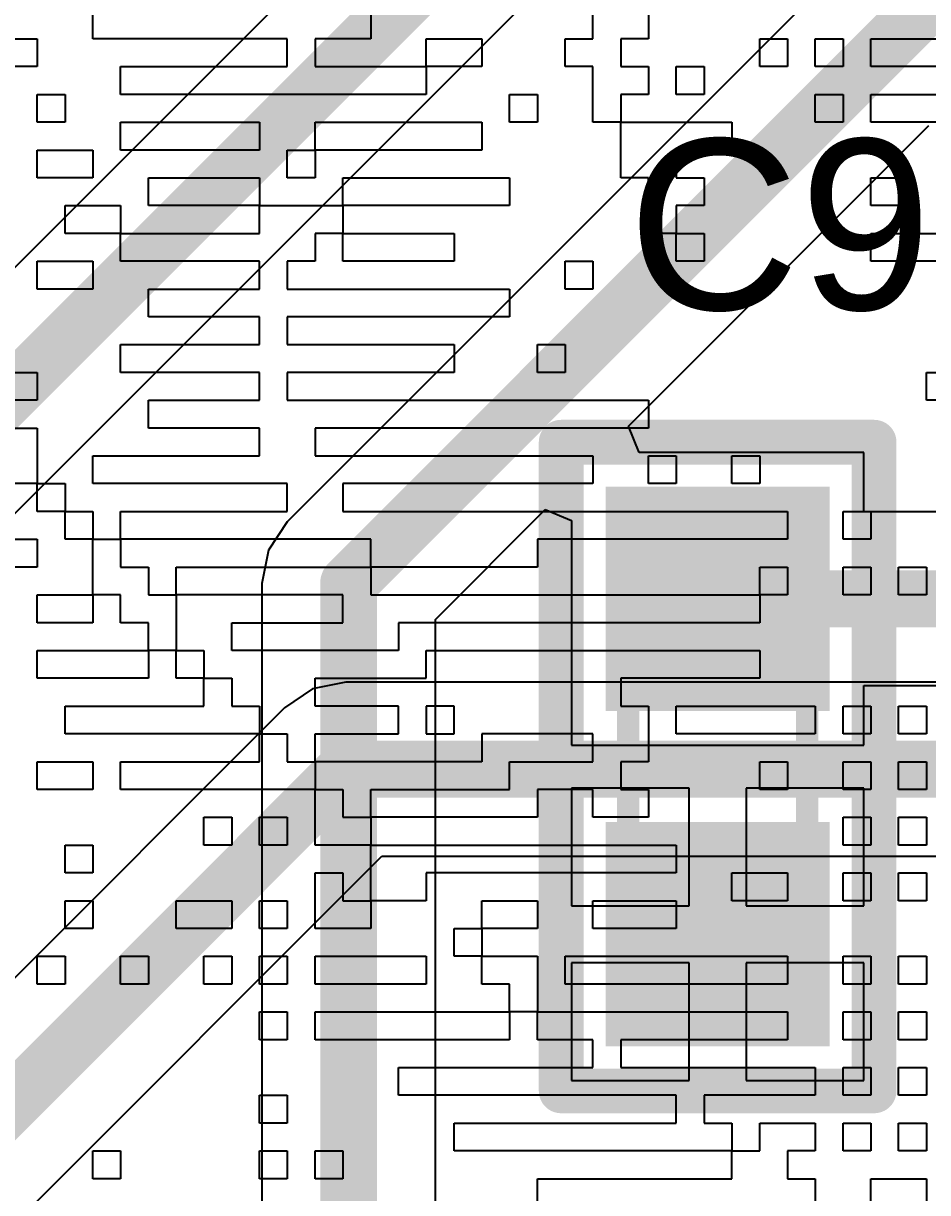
# Model space of a CAD drawing. Header units: inches. Extents: x 0.02 to 6.01, y 0.01 to 5.6.
# Drawn here: x 2.1977 to 2.357, y 3.085 to 3.2908 of the extents above; entities that cross this region are included whole.
import ezdxf

# ---------------------------------------------------------------- set-up
doc = ezdxf.new("R2010")
doc.units = ezdxf.units.IN
doc.header["$MEASUREMENT"] = 0
for name, color, linetype in [('Bottom Layer', 5, 'Continuous'), ('Bottom Overlay', 54, 'Continuous'), ('Mechanical 13', 56, 'Continuous'), ('Top Layer', 1, 'Continuous'), ('Top Overlay', 2, 'Continuous'), ('Top Paste', 8, 'Continuous'), ('Top Solder', 216, 'Continuous')]:
    doc.layers.add(name, color=color, linetype=linetype)
doc.styles.add('Arial', font='', dxfattribs={"height": 0.2})
doc.styles.get('Arial').set_extended_font_data('Arial')

# ---------------------------------------------------------------- blocks, each defined once
blk = doc.blocks.new('WCAP_CSST_885382206004_8')
at = {"layer": 'Top Layer'}
for points in [[(-0.04527565, 0.01574805), (-0.01377955, 0.01574805), (-0.01377955, -0.01574805), (-0.04527565, -0.01574805)], [(0.01377955, 0.01574805), (0.04527565, 0.01574805), (0.04527565, -0.01574805), (0.01377955, -0.01574805)]]:
    blk.add_hatch(color=1, dxfattribs=at).paths.add_polyline_path(points)
at = {"layer": 'Top Paste'}
for points in [[(-0.04527565, 0.01574805), (-0.01377955, 0.01574805), (-0.01377955, -0.01574805), (-0.04527565, -0.01574805)], [(0.01377955, 0.01574805), (0.04527565, 0.01574805), (0.04527565, -0.01574805), (0.01377955, -0.01574805)]]:
    blk.add_hatch(color=8, dxfattribs=at).paths.add_polyline_path(points)
at = {"layer": 'Top Solder'}
for points in [[(-0.04927565, 0.01974805), (-0.00977955, 0.01974805), (-0.00977955, -0.01974805), (-0.04927565, -0.01974805)], [(0.00977955, 0.01974805), (0.04927565, 0.01974805), (0.04927565, -0.01974805), (0.00977955, -0.01974805)]]:
    blk.add_hatch(color=216, dxfattribs=at).paths.add_polyline_path(points)
at = {"layer": 'Mechanical 13'}
for points in [[(-0.0314961, 0.015748, 0.003937, 0.003937, 0), (-0.0314961, -0.015748, 0.003937, 0.003937, 0)], [(-0.0314961, 0.015748, 0.003937, 0.003937, 0), (0.0314961, 0.015748, 0.003937, 0.003937, 0)], [(0.0314961, 0.015748, 0.003937, 0.003937, 0), (0.0314961, -0.015748, 0.003937, 0.003937, 0)], [(-0.0314961, -0.015748, 0.003937, 0.003937, 0), (0.0314961, -0.015748, 0.003937, 0.003937, 0)]]:
    blk.add_lwpolyline(points, format="xyseb", dxfattribs=at)
for points in [[(-0.0324803, 0.015748, 0.0019685, 0.0019685, 1), (-0.0305119, 0.015748, 0.0019685, 0.0019685, 1)], [(-0.0324803, 0.015748, 0.0019685, 0.0019685, 1), (-0.0305119, 0.015748, 0.0019685, 0.0019685, 1)], [(0.0305119, 0.015748, 0.0019685, 0.0019685, 1), (0.0324803, 0.015748, 0.0019685, 0.0019685, 1)], [(0.0305119, 0.015748, 0.0019685, 0.0019685, 1), (0.0324803, 0.015748, 0.0019685, 0.0019685, 1)], [(-0.0324803, -0.015748, 0.0019685, 0.0019685, 1), (-0.0305119, -0.015748, 0.0019685, 0.0019685, 1)], [(-0.0324803, -0.015748, 0.0019685, 0.0019685, 1), (-0.0305119, -0.015748, 0.0019685, 0.0019685, 1)], [(0.0305119, -0.015748, 0.0019685, 0.0019685, 1), (0.0324803, -0.015748, 0.0019685, 0.0019685, 1)], [(0.0305119, -0.015748, 0.0019685, 0.0019685, 1), (0.0324803, -0.015748, 0.0019685, 0.0019685, 1)]]:
    blk.add_lwpolyline(points, format="xyseb", close=True, dxfattribs=at)
at = {"layer": 'Top Overlay'}
for points in [[(-0.0570866, 0.0275591, 0.007874, 0.007874, 0), (-0.0570866, -0.0275591, 0.007874, 0.007874, 0)], [(-0.0570866, 0.0275591, 0.007874, 0.007874, 0), (0.0570866, 0.0275591, 0.007874, 0.007874, 0)], [(0.0570866, 0.0275591, 0.007874, 0.007874, 0), (0.0570866, -0.0275591, 0.007874, 0.007874, 0)], [(-0.0570866, -0.0275591, 0.007874, 0.007874, 0), (0.0570866, -0.0275591, 0.007874, 0.007874, 0)]]:
    blk.add_lwpolyline(points, format="xyseb", dxfattribs=at)
for points in [[(-0.0590551, 0.0275591, 0.003937, 0.003937, 1), (-0.0551181, 0.0275591, 0.003937, 0.003937, 1)], [(-0.0590551, 0.0275591, 0.003937, 0.003937, 1), (-0.0551181, 0.0275591, 0.003937, 0.003937, 1)], [(0.0551181, 0.0275591, 0.003937, 0.003937, 1), (0.0590551, 0.0275591, 0.003937, 0.003937, 1)], [(0.0551181, 0.0275591, 0.003937, 0.003937, 1), (0.0590551, 0.0275591, 0.003937, 0.003937, 1)], [(-0.0590551, -0.0275591, 0.003937, 0.003937, 1), (-0.0551181, -0.0275591, 0.003937, 0.003937, 1)], [(-0.0590551, -0.0275591, 0.003937, 0.003937, 1), (-0.0551181, -0.0275591, 0.003937, 0.003937, 1)], [(0.0551181, -0.0275591, 0.003937, 0.003937, 1), (0.0590551, -0.0275591, 0.003937, 0.003937, 1)], [(0.0551181, -0.0275591, 0.003937, 0.003937, 1), (0.0590551, -0.0275591, 0.003937, 0.003937, 1)]]:
    blk.add_lwpolyline(points, format="xyseb", close=True, dxfattribs=at)

msp = doc.modelspace()

# ---------------------------------------------------------------- linework, layer by layer
at = {"layer": 'Bottom Layer'}
for p, q in [((2.2486749, 3.1736573), (2.2437132, 3.1703421)), ((2.2545276, 3.1748215), (2.2486749, 3.1736573)), ((2.440536, 3.1748215), (2.2545276, 3.1748215)), ((2.2437132, 3.1703421), (1.870216, 2.7968448)), ((1.8918448, 2.775216), (2.2608626, 3.1442337)), ((2.2608626, 3.1442337), (2.4204725, 3.1442337))]:
    msp.add_line(p, q, dxfattribs=at)
for points in [[(1.855, 2.76, 0.01, 0.01, 0), (2.2545276, 3.1595276, 0.01, 0.01, 0)], [(2.2545276, 3.1595276, 0.01, 0.01, 0), (2.5045276, 3.1595276, 0.01, 0.01, 0)]]:
    msp.add_lwpolyline(points, format="xyseb", dxfattribs=at)
msp.add_lwpolyline([(2.2520276, 3.1595276, 0.005, 0.005, 1), (2.2570276, 3.1595276, 0.005, 0.005, 1)], format="xyseb", close=True, dxfattribs=at)
msp.add_lwpolyline([(2.2520276, 3.1595276, 0.005, 0.005, 1), (2.2570276, 3.1595276, 0.005, 0.005, 1)], format="xyseb", close=True, dxfattribs=at)
at = {"layer": 'Bottom Overlay'}
for p, q in [((2.20996, 3.28808), (2.20996, 3.2929733)), ((2.2588933, 3.2929733), (2.2588933, 3.28808)), ((2.29804, 3.28808), (2.29804, 3.2929733)), ((2.3078267, 3.2929733), (2.3078267, 3.28808)), ((2.16592, 3.28808), (2.2001733, 3.28808)), ((2.2001733, 3.28808), (2.2001733, 3.2831866)), ((2.2442133, 3.28808), (2.20996, 3.28808)), ((2.2442133, 3.2831866), (2.2442133, 3.28808)), ((2.2588933, 3.28808), (2.2491067, 3.28808)), ((2.2491067, 3.28808), (2.2491067, 3.2831866)), ((2.26868, 3.2831866), (2.26868, 3.28808)), ((2.26868, 3.28808), (2.2784667, 3.28808)), ((2.2784667, 3.28808), (2.2784667, 3.2831866)), ((2.2931467, 3.2831866), (2.2931467, 3.28808)), ((2.2931467, 3.28808), (2.29804, 3.28808)), ((2.3078267, 3.28808), (2.3029333, 3.28808)), ((2.3029333, 3.28808), (2.3029333, 3.2831866)), ((2.3274, 3.2831866), (2.3274, 3.28808)), ((2.3274, 3.28808), (2.3322933, 3.28808)), ((2.3322933, 3.28808), (2.3322933, 3.2831866)), ((2.3371867, 3.2831866), (2.3371867, 3.28808)), ((2.3371867, 3.28808), (2.34208, 3.28808)), ((2.34208, 3.28808), (2.34208, 3.2831866)), ((2.3469733, 3.2831866), (2.3469733, 3.28808)), ((2.3469733, 3.28808), (2.37144, 3.28808)), ((2.2001733, 3.2831866), (2.16592, 3.2831866)), ((2.2148533, 3.2782933), (2.2148533, 3.2831866)), ((2.2148533, 3.2831866), (2.2442133, 3.2831866)), ((2.2491067, 3.2831866), (2.26868, 3.2831866)), ((2.2735733, 3.2831866), (2.26868, 3.2831866)), ((2.26868, 3.2831866), (2.26868, 3.2782933)), ((2.2784667, 3.2831866), (2.2735733, 3.2831866)), ((2.29804, 3.2831866), (2.2931467, 3.2831866)), ((2.29804, 3.2734), (2.29804, 3.2831866)), ((2.3029333, 3.2831866), (2.3078267, 3.2831866)), ((2.3078267, 3.2831866), (2.3078267, 3.2782933)), ((2.31272, 3.2782933), (2.31272, 3.2831866)), ((2.31272, 3.2831866), (2.3176133, 3.2831866)), ((2.3176133, 3.2831866), (2.3176133, 3.2782933)), ((2.3322933, 3.2831866), (2.3274, 3.2831866)), ((2.34208, 3.2831866), (2.3371867, 3.2831866)), ((2.35676, 3.2831866), (2.3469733, 3.2831866)), ((2.3616533, 3.2831866), (2.35676, 3.2831866)), ((2.2001733, 3.2734), (2.2001733, 3.2782933)), ((2.2001733, 3.2782933), (2.2050667, 3.2782933)), ((2.2050667, 3.2782933), (2.2050667, 3.2734)), ((2.26868, 3.2782933), (2.2148533, 3.2782933)), ((2.28336, 3.2782933), (2.2882533, 3.2782933)), ((2.28336, 3.2734), (2.28336, 3.2782933)), ((2.2882533, 3.2782933), (2.2882533, 3.2734)), ((2.3078267, 3.2782933), (2.3029333, 3.2782933)), ((2.3029333, 3.2782933), (2.3029333, 3.2734)), ((2.3176133, 3.2782933), (2.31272, 3.2782933)), ((2.3371867, 3.2734), (2.3371867, 3.2782933)), ((2.3371867, 3.2782933), (2.34208, 3.2782933)), ((2.34208, 3.2782933), (2.34208, 3.2734)), ((2.3469733, 3.2734), (2.3469733, 3.2782933)), ((2.3469733, 3.2782933), (2.3518667, 3.2782933)), ((2.3518667, 3.2782933), (2.35676, 3.2782933)), ((2.35676, 3.2782933), (2.3616533, 3.2782933)), ((2.2050667, 3.2734), (2.2001733, 3.2734)), ((2.2148533, 3.2734), (2.2197467, 3.2734)), ((2.2148533, 3.2685066), (2.2148533, 3.2734)), ((2.2197467, 3.2734), (2.23932, 3.2734)), ((2.23932, 3.2734), (2.23932, 3.2685066)), ((2.2491067, 3.2685066), (2.2491067, 3.2734)), ((2.2491067, 3.2734), (2.2784667, 3.2734)), ((2.2784667, 3.2734), (2.2784667, 3.2685066)), ((2.2882533, 3.2734), (2.28336, 3.2734)), ((2.3029333, 3.2734), (2.29804, 3.2734)), ((2.3029333, 3.2636133), (2.3029333, 3.2734)), ((2.3029333, 3.2734), (2.3225067, 3.2734)), ((2.3225067, 3.2734), (2.3225067, 3.2685066)), ((2.34208, 3.2734), (2.3371867, 3.2734)), ((2.3616533, 3.2734), (2.3469733, 3.2734)), ((2.2001733, 3.2685066), (2.2050667, 3.2685066)), ((2.2001733, 3.2636133), (2.2001733, 3.2685066)), ((2.2050667, 3.2685066), (2.20996, 3.2685066)), ((2.20996, 3.2685066), (2.20996, 3.2636133)), ((2.23932, 3.2685066), (2.2148533, 3.2685066)), ((2.2442133, 3.2685066), (2.2491067, 3.2685066)), ((2.2442133, 3.2636133), (2.2442133, 3.2685066)), ((2.2491067, 3.2685066), (2.2491067, 3.2636133)), ((2.2735733, 3.2685066), (2.2491067, 3.2685066)), ((2.2784667, 3.2685066), (2.2735733, 3.2685066)), ((2.3225067, 3.2685066), (2.31272, 3.2685066)), ((2.31272, 3.2685066), (2.31272, 3.2636133)), ((2.20996, 3.2636133), (2.2001733, 3.2636133)), ((2.2197467, 3.25872), (2.2197467, 3.2636133)), ((2.2197467, 3.2636133), (2.23932, 3.2636133)), ((2.23932, 3.2636133), (2.23932, 3.25872)), ((2.2491067, 3.2636133), (2.2442133, 3.2636133)), ((2.254, 3.25872), (2.254, 3.2636133)), ((2.254, 3.2636133), (2.28336, 3.2636133)), ((2.28336, 3.2636133), (2.28336, 3.25872)), ((2.3078267, 3.2636133), (2.3029333, 3.2636133)), ((2.3078267, 3.2538266), (2.3078267, 3.2636133)), ((2.31272, 3.2636133), (2.3176133, 3.2636133)), ((2.3176133, 3.2636133), (2.3176133, 3.25872)), ((2.3469733, 3.25872), (2.3469733, 3.2636133)), ((2.3469733, 3.2636133), (2.3518667, 3.2636133)), ((2.3518667, 3.2636133), (2.3518667, 3.25872)), ((2.2050667, 3.2538266), (2.2050667, 3.25872)), ((2.2050667, 3.25872), (2.20996, 3.25872)), ((2.20996, 3.25872), (2.2148533, 3.25872)), ((2.2148533, 3.25872), (2.2148533, 3.2538266)), ((2.22464, 3.25872), (2.2197467, 3.25872)), ((2.2295333, 3.25872), (2.22464, 3.25872)), ((2.23932, 3.25872), (2.2295333, 3.25872)), ((2.23932, 3.2538266), (2.23932, 3.25872)), ((2.23932, 3.25872), (2.254, 3.25872)), ((2.2637867, 3.25872), (2.254, 3.25872)), ((2.254, 3.25872), (2.254, 3.2538266)), ((2.26868, 3.25872), (2.2637867, 3.25872)), ((2.28336, 3.25872), (2.26868, 3.25872)), ((2.3176133, 3.25872), (2.31272, 3.25872)), ((2.31272, 3.25872), (2.31272, 3.2538266)), ((2.3518667, 3.25872), (2.3469733, 3.25872)), ((2.2148533, 3.2538266), (2.2050667, 3.2538266)), ((2.2148533, 3.2489333), (2.2148533, 3.2538266)), ((2.2148533, 3.2538266), (2.23932, 3.2538266)), ((2.254, 3.2538266), (2.2491067, 3.2538266)), ((2.2491067, 3.2538266), (2.2491067, 3.2489333)), ((2.254, 3.2489333), (2.254, 3.2538266)), ((2.254, 3.2538266), (2.2735733, 3.2538266)), ((2.2735733, 3.2538266), (2.2735733, 3.2489333)), ((2.31272, 3.2538266), (2.3078267, 3.2538266)), ((2.31272, 3.2489333), (2.31272, 3.2538266)), ((2.31272, 3.2538266), (2.3176133, 3.2538266)), ((2.3176133, 3.2538266), (2.3176133, 3.2489333)), ((2.3469733, 3.2489333), (2.3469733, 3.2538266)), ((2.3469733, 3.2538266), (2.35676, 3.2538266)), ((2.35676, 3.2538266), (2.3616533, 3.2538266)), ((2.2001733, 3.2489333), (2.2050667, 3.2489333)), ((2.2001733, 3.24404), (2.2001733, 3.2489333)), ((2.2050667, 3.2489333), (2.20996, 3.2489333)), ((2.20996, 3.2489333), (2.20996, 3.24404)), ((2.23932, 3.2489333), (2.2148533, 3.2489333)), ((2.23932, 3.24404), (2.23932, 3.2489333)), ((2.2491067, 3.2489333), (2.2442133, 3.2489333)), ((2.2442133, 3.2489333), (2.2442133, 3.24404)), ((2.2735733, 3.2489333), (2.254, 3.2489333)), ((2.2931467, 3.24404), (2.2931467, 3.2489333)), ((2.2931467, 3.2489333), (2.29804, 3.2489333)), ((2.29804, 3.2489333), (2.29804, 3.24404)), ((2.3176133, 3.2489333), (2.31272, 3.2489333)), ((2.3616533, 3.2489333), (2.3469733, 3.2489333)), ((2.20996, 3.24404), (2.2001733, 3.24404)), ((2.2197467, 3.2391466), (2.2197467, 3.24404)), ((2.2197467, 3.24404), (2.23932, 3.24404)), ((2.2442133, 3.24404), (2.28336, 3.24404)), ((2.28336, 3.24404), (2.28336, 3.2391466)), ((2.29804, 3.24404), (2.2931467, 3.24404)), ((2.23932, 3.2391466), (2.2197467, 3.2391466)), ((2.23932, 3.2342533), (2.23932, 3.2391466)), ((2.28336, 3.2391466), (2.2442133, 3.2391466)), ((2.2442133, 3.2391466), (2.2442133, 3.2342533)), ((2.2148533, 3.22936), (2.2148533, 3.2342533)), ((2.2148533, 3.2342533), (2.23932, 3.2342533)), ((2.2442133, 3.2342533), (2.2735733, 3.2342533)), ((2.2735733, 3.2342533), (2.2735733, 3.22936)), ((2.2882533, 3.2342533), (2.2931467, 3.2342533)), ((2.2882533, 3.22936), (2.2882533, 3.2342533)), ((2.2931467, 3.2342533), (2.2931467, 3.22936)), ((2.19528, 3.22936), (2.2001733, 3.22936)), ((2.2001733, 3.22936), (2.2001733, 3.2244666)), ((2.23932, 3.22936), (2.2148533, 3.22936)), ((2.23932, 3.2244666), (2.23932, 3.22936)), ((2.2735733, 3.22936), (2.2442133, 3.22936)), ((2.2442133, 3.22936), (2.2442133, 3.2244666)), ((2.2931467, 3.22936), (2.2882533, 3.22936)), ((2.35676, 3.2244666), (2.35676, 3.22936)), ((2.35676, 3.22936), (2.3616533, 3.22936)), ((2.2001733, 3.2244666), (2.19528, 3.2244666)), ((2.2197467, 3.2195733), (2.2197467, 3.2244666)), ((2.2197467, 3.2244666), (2.23932, 3.2244666)), ((2.2442133, 3.2244666), (2.3078267, 3.2244666)), ((2.3078267, 3.2244666), (2.3078267, 3.2195733)), ((2.37144, 3.2244666), (2.35676, 3.2244666)), ((2.19528, 3.2195733), (2.2001733, 3.2195733)), ((2.2001733, 3.2195733), (2.2001733, 3.2097866)), ((2.23932, 3.2195733), (2.2197467, 3.2195733)), ((2.23932, 3.21468), (2.23932, 3.2195733)), ((2.3078267, 3.2195733), (2.2491067, 3.2195733)), ((2.2491067, 3.2195733), (2.2491067, 3.21468)), ((2.20996, 3.2097866), (2.20996, 3.21468)), ((2.20996, 3.21468), (2.23932, 3.21468)), ((2.2491067, 3.21468), (2.29804, 3.21468)), ((2.29804, 3.21468), (2.29804, 3.2097866)), ((2.3078267, 3.2097866), (2.3078267, 3.21468)), ((2.3078267, 3.21468), (2.31272, 3.21468)), ((2.31272, 3.21468), (2.31272, 3.2097866)), ((2.3225067, 3.21468), (2.3274, 3.21468)), ((2.3225067, 3.2097866), (2.3225067, 3.21468)), ((2.3274, 3.21468), (2.3274, 3.2097866)), ((2.2001733, 3.2097866), (2.19528, 3.2097866)), ((2.2001733, 3.2048933), (2.2001733, 3.2097866)), ((2.2001733, 3.2097866), (2.2050667, 3.2097866)), ((2.2050667, 3.2097866), (2.2050667, 3.2048933)), ((2.2442133, 3.2097866), (2.20996, 3.2097866)), ((2.2442133, 3.2048933), (2.2442133, 3.2097866)), ((2.29804, 3.2097866), (2.254, 3.2097866)), ((2.254, 3.2097866), (2.254, 3.2048933)), ((2.31272, 3.2097866), (2.3078267, 3.2097866)), ((2.3274, 3.2097866), (2.3225067, 3.2097866)), ((2.2050667, 3.2048933), (2.2001733, 3.2048933)), ((2.2050667, 3.2048933), (2.20996, 3.2048933)), ((2.2050667, 3.2), (2.2050667, 3.2048933)), ((2.20996, 3.2048933), (2.20996, 3.2)), ((2.2148533, 3.2), (2.2148533, 3.2048933)), ((2.2148533, 3.2048933), (2.2442133, 3.2048933)), ((2.254, 3.2048933), (2.2588933, 3.2048933)), ((2.2588933, 3.2048933), (2.2637867, 3.2048933)), ((2.2637867, 3.2048933), (2.3322933, 3.2048933)), ((2.3322933, 3.2048933), (2.3322933, 3.2)), ((2.34208, 3.2048933), (2.3469733, 3.2048933)), ((2.34208, 3.2), (2.34208, 3.2048933)), ((2.3469733, 3.2048933), (2.3469733, 3.2)), ((2.19528, 3.2), (2.2001733, 3.2)), ((2.2001733, 3.2), (2.2001733, 3.1951066)), ((2.20996, 3.2), (2.2050667, 3.2)), ((2.20996, 3.1902133), (2.20996, 3.2)), ((2.20996, 3.2), (2.2148533, 3.2)), ((2.2148533, 3.2), (2.2148533, 3.1951066)), ((2.2588933, 3.2), (2.2148533, 3.2)), ((2.2588933, 3.1951066), (2.2588933, 3.2)), ((2.3322933, 3.2), (2.2882533, 3.2)), ((2.2882533, 3.2), (2.2882533, 3.1951066)), ((2.3469733, 3.2), (2.34208, 3.2)), ((2.2001733, 3.1951066), (2.19528, 3.1951066)), ((2.2148533, 3.1951066), (2.2197467, 3.1951066)), ((2.2197467, 3.1951066), (2.2197467, 3.1902133)), ((2.22464, 3.1902133), (2.22464, 3.1951066)), ((2.22464, 3.1951066), (2.2588933, 3.1951066)), ((2.2588933, 3.1951066), (2.2588933, 3.1902133)), ((2.2882533, 3.1951066), (2.2588933, 3.1951066)), ((2.3274, 3.1902133), (2.3274, 3.1951066)), ((2.3274, 3.1951066), (2.3322933, 3.1951066)), ((2.3322933, 3.1951066), (2.3322933, 3.1902133)), ((2.34208, 3.1951066), (2.3469733, 3.1951066)), ((2.34208, 3.1902133), (2.34208, 3.1951066)), ((2.3469733, 3.1951066), (2.3469733, 3.1902133)), ((2.3518667, 3.1951066), (2.35676, 3.1951066)), ((2.3518667, 3.1902133), (2.3518667, 3.1951066)), ((2.35676, 3.1951066), (2.35676, 3.1902133)), ((2.2001733, 3.18532), (2.2001733, 3.1902133)), ((2.2001733, 3.1902133), (2.20996, 3.1902133)), ((2.20996, 3.1902133), (2.20996, 3.18532)), ((2.2148533, 3.1902133), (2.20996, 3.1902133)), ((2.2148533, 3.18532), (2.2148533, 3.1902133)), ((2.2197467, 3.1902133), (2.22464, 3.1902133)), ((2.22464, 3.1902133), (2.22464, 3.1804266)), ((2.254, 3.1902133), (2.22464, 3.1902133)), ((2.254, 3.18532), (2.254, 3.1902133)), ((2.2588933, 3.1902133), (2.28336, 3.1902133)), ((2.28336, 3.1902133), (2.2882533, 3.1902133)), ((2.2882533, 3.1902133), (2.3274, 3.1902133)), ((2.3322933, 3.1902133), (2.3274, 3.1902133)), ((2.3274, 3.1902133), (2.3274, 3.18532)), ((2.3469733, 3.1902133), (2.34208, 3.1902133)), ((2.35676, 3.1902133), (2.3518667, 3.1902133)), ((2.20996, 3.18532), (2.2001733, 3.18532)), ((2.2197467, 3.18532), (2.2148533, 3.18532)), ((2.2197467, 3.1804266), (2.2197467, 3.18532)), ((2.2344267, 3.1804266), (2.2344267, 3.18532)), ((2.2344267, 3.18532), (2.254, 3.18532)), ((2.3274, 3.18532), (2.2637867, 3.18532)), ((2.2637867, 3.18532), (2.2637867, 3.1804266)), ((2.2001733, 3.1755333), (2.2001733, 3.1804266)), ((2.2001733, 3.1804266), (2.20996, 3.1804266)), ((2.20996, 3.1804266), (2.2148533, 3.1804266)), ((2.2148533, 3.1804266), (2.2197467, 3.1804266)), ((2.22464, 3.1804266), (2.2197467, 3.1804266)), ((2.2197467, 3.1804266), (2.2197467, 3.1755333)), ((2.22464, 3.1755333), (2.22464, 3.1804266)), ((2.22464, 3.1804266), (2.2295333, 3.1804266)), ((2.2295333, 3.1804266), (2.2295333, 3.1755333)), ((2.2637867, 3.1804266), (2.2344267, 3.1804266)), ((2.26868, 3.1755333), (2.26868, 3.1804266)), ((2.26868, 3.1804266), (2.3274, 3.1804266)), ((2.3274, 3.1804266), (2.3274, 3.1755333)), ((2.2197467, 3.1755333), (2.2001733, 3.1755333)), ((2.2295333, 3.1755333), (2.22464, 3.1755333)), ((2.2295333, 3.17064), (2.2295333, 3.1755333)), ((2.2295333, 3.1755333), (2.2344267, 3.1755333)), ((2.2344267, 3.1755333), (2.2344267, 3.17064)), ((2.2491067, 3.17064), (2.2491067, 3.1755333)), ((2.2491067, 3.1755333), (2.26868, 3.1755333)), ((2.3274, 3.1755333), (2.3029333, 3.1755333)), ((2.3029333, 3.1755333), (2.3029333, 3.17064)), ((2.2050667, 3.1657466), (2.2050667, 3.17064)), ((2.2050667, 3.17064), (2.2295333, 3.17064)), ((2.2344267, 3.17064), (2.23932, 3.17064)), ((2.23932, 3.17064), (2.23932, 3.1657466)), ((2.2637867, 3.17064), (2.2491067, 3.17064)), ((2.2637867, 3.1657466), (2.2637867, 3.17064)), ((2.2735733, 3.17064), (2.26868, 3.17064)), ((2.26868, 3.17064), (2.26868, 3.1657466)), ((2.2735733, 3.1657466), (2.2735733, 3.17064)), ((2.3029333, 3.17064), (2.3078267, 3.17064)), ((2.3078267, 3.17064), (2.3078267, 3.1608533)), ((2.31272, 3.1657466), (2.31272, 3.17064)), ((2.31272, 3.17064), (2.3274, 3.17064)), ((2.3274, 3.17064), (2.3322933, 3.17064)), ((2.3322933, 3.17064), (2.3371867, 3.17064)), ((2.3371867, 3.17064), (2.3371867, 3.1657466)), ((2.34208, 3.1657466), (2.34208, 3.17064)), ((2.34208, 3.17064), (2.3469733, 3.17064)), ((2.3469733, 3.17064), (2.3469733, 3.1657466)), ((2.3518667, 3.1657466), (2.3518667, 3.17064)), ((2.3518667, 3.17064), (2.35676, 3.17064)), ((2.35676, 3.17064), (2.35676, 3.1657466)), ((2.2344267, 3.1657466), (2.2050667, 3.1657466)), ((2.23932, 3.1657466), (2.2344267, 3.1657466)), ((2.23932, 3.1608533), (2.23932, 3.1657466)), ((2.23932, 3.1657466), (2.2442133, 3.1657466)), ((2.2442133, 3.1657466), (2.2442133, 3.1608533)), ((2.2491067, 3.1608533), (2.2491067, 3.1657466)), ((2.2491067, 3.1657466), (2.2637867, 3.1657466)), ((2.26868, 3.1657466), (2.2735733, 3.1657466)), ((2.29804, 3.1657466), (2.2784667, 3.1657466)), ((2.2784667, 3.1657466), (2.2784667, 3.1608533)), ((2.29804, 3.1608533), (2.29804, 3.1657466)), ((2.3371867, 3.1657466), (2.31272, 3.1657466)), ((2.3469733, 3.1657466), (2.34208, 3.1657466)), ((2.35676, 3.1657466), (2.3518667, 3.1657466)), ((2.2001733, 3.15596), (2.2001733, 3.1608533)), ((2.2001733, 3.1608533), (2.20996, 3.1608533)), ((2.20996, 3.1608533), (2.20996, 3.15596)), ((2.2148533, 3.15596), (2.2148533, 3.1608533)), ((2.2148533, 3.1608533), (2.23932, 3.1608533)), ((2.2442133, 3.1608533), (2.2491067, 3.1608533)), ((2.2491067, 3.1608533), (2.2491067, 3.15596)), ((2.2784667, 3.1608533), (2.2491067, 3.1608533)), ((2.28336, 3.15596), (2.28336, 3.1608533)), ((2.28336, 3.1608533), (2.29804, 3.1608533)), ((2.3078267, 3.1608533), (2.3029333, 3.1608533)), ((2.3029333, 3.1608533), (2.3029333, 3.15596)), ((2.3274, 3.15596), (2.3274, 3.1608533)), ((2.3274, 3.1608533), (2.3322933, 3.1608533)), ((2.3322933, 3.1608533), (2.3322933, 3.15596)), ((2.34208, 3.15596), (2.34208, 3.1608533)), ((2.34208, 3.1608533), (2.3469733, 3.1608533)), ((2.3469733, 3.1608533), (2.3469733, 3.15596)), ((2.3518667, 3.15596), (2.3518667, 3.1608533)), ((2.3518667, 3.1608533), (2.35676, 3.1608533)), ((2.35676, 3.1608533), (2.35676, 3.15596)), ((2.20996, 3.15596), (2.2001733, 3.15596)), ((2.23932, 3.15596), (2.2148533, 3.15596)), ((2.2442133, 3.15596), (2.23932, 3.15596)), ((2.2491067, 3.15596), (2.2442133, 3.15596)), ((2.2491067, 3.1461733), (2.2491067, 3.15596)), ((2.2491067, 3.15596), (2.254, 3.15596)), ((2.254, 3.15596), (2.254, 3.1510666)), ((2.2588933, 3.1510666), (2.2588933, 3.15596)), ((2.2588933, 3.15596), (2.28336, 3.15596)), ((2.29804, 3.15596), (2.2882533, 3.15596)), ((2.2882533, 3.15596), (2.2882533, 3.1510666)), ((2.29804, 3.1510666), (2.29804, 3.15596)), ((2.3029333, 3.15596), (2.3078267, 3.15596)), ((2.3078267, 3.15596), (2.3078267, 3.1510666)), ((2.3322933, 3.15596), (2.3274, 3.15596)), ((2.3469733, 3.15596), (2.34208, 3.15596)), ((2.35676, 3.15596), (2.3518667, 3.15596)), ((2.2295333, 3.1510666), (2.2344267, 3.1510666)), ((2.2295333, 3.1461733), (2.2295333, 3.1510666)), ((2.2344267, 3.1510666), (2.2344267, 3.1461733)), ((2.23932, 3.1461733), (2.23932, 3.1510666)), ((2.23932, 3.1510666), (2.2442133, 3.1510666)), ((2.2442133, 3.1510666), (2.2442133, 3.1461733)), ((2.254, 3.1510666), (2.2588933, 3.1510666)), ((2.2588933, 3.1510666), (2.2588933, 3.1461733)), ((2.2882533, 3.1510666), (2.2588933, 3.1510666)), ((2.3078267, 3.1510666), (2.29804, 3.1510666)), ((2.34208, 3.1461733), (2.34208, 3.1510666)), ((2.34208, 3.1510666), (2.3469733, 3.1510666)), ((2.3469733, 3.1510666), (2.3469733, 3.1461733)), ((2.3518667, 3.1461733), (2.3518667, 3.1510666)), ((2.3518667, 3.1510666), (2.35676, 3.1510666)), ((2.35676, 3.1510666), (2.35676, 3.1461733)), ((2.2050667, 3.14128), (2.2050667, 3.1461733)), ((2.2050667, 3.1461733), (2.20996, 3.1461733)), ((2.20996, 3.1461733), (2.20996, 3.14128)), ((2.2344267, 3.1461733), (2.2295333, 3.1461733)), ((2.2442133, 3.1461733), (2.23932, 3.1461733)), ((2.2588933, 3.1461733), (2.2491067, 3.1461733)), ((2.2588933, 3.1363866), (2.2588933, 3.1461733)), ((2.2588933, 3.1461733), (2.31272, 3.1461733)), ((2.31272, 3.1461733), (2.31272, 3.14128)), ((2.3469733, 3.1461733), (2.34208, 3.1461733)), ((2.35676, 3.1461733), (2.3518667, 3.1461733)), ((2.20996, 3.14128), (2.2050667, 3.14128)), ((2.2491067, 3.14128), (2.254, 3.14128)), ((2.2491067, 3.1314933), (2.2491067, 3.14128)), ((2.254, 3.14128), (2.254, 3.1363866)), ((2.28336, 3.14128), (2.26868, 3.14128)), ((2.26868, 3.14128), (2.26868, 3.1363866)), ((2.2882533, 3.14128), (2.28336, 3.14128)), ((2.31272, 3.14128), (2.2882533, 3.14128)), ((2.3225067, 3.1363866), (2.3225067, 3.14128)), ((2.3225067, 3.14128), (2.3322933, 3.14128)), ((2.3322933, 3.14128), (2.3322933, 3.1363866)), ((2.34208, 3.1363866), (2.34208, 3.14128)), ((2.34208, 3.14128), (2.3469733, 3.14128)), ((2.3469733, 3.14128), (2.3469733, 3.1363866)), ((2.3518667, 3.14128), (2.35676, 3.14128)), ((2.3518667, 3.1363866), (2.3518667, 3.14128)), ((2.35676, 3.14128), (2.35676, 3.1363866)), ((2.2050667, 3.1314933), (2.2050667, 3.1363866)), ((2.2050667, 3.1363866), (2.20996, 3.1363866)), ((2.20996, 3.1363866), (2.20996, 3.1314933)), ((2.22464, 3.1363866), (2.2295333, 3.1363866)), ((2.22464, 3.1314933), (2.22464, 3.1363866)), ((2.2295333, 3.1363866), (2.2344267, 3.1363866)), ((2.2344267, 3.1363866), (2.2344267, 3.1314933)), ((2.23932, 3.1363866), (2.2442133, 3.1363866)), ((2.23932, 3.1314933), (2.23932, 3.1363866)), ((2.2442133, 3.1363866), (2.2442133, 3.1314933)), ((2.254, 3.1363866), (2.2588933, 3.1363866)), ((2.2588933, 3.1363866), (2.2588933, 3.1314933)), ((2.26868, 3.1363866), (2.2588933, 3.1363866)), ((2.2784667, 3.1314933), (2.2784667, 3.1363866)), ((2.2784667, 3.1363866), (2.2882533, 3.1363866)), ((2.2882533, 3.1363866), (2.2882533, 3.1314933)), ((2.29804, 3.1314933), (2.29804, 3.1363866)), ((2.29804, 3.1363866), (2.31272, 3.1363866)), ((2.31272, 3.1363866), (2.31272, 3.1314933)), ((2.3274, 3.1363866), (2.3225067, 3.1363866)), ((2.3322933, 3.1363866), (2.3274, 3.1363866)), ((2.3469733, 3.1363866), (2.34208, 3.1363866)), ((2.35676, 3.1363866), (2.3518667, 3.1363866)), ((2.20996, 3.1314933), (2.2050667, 3.1314933)), ((2.2344267, 3.1314933), (2.22464, 3.1314933)), ((2.2442133, 3.1314933), (2.23932, 3.1314933)), ((2.2588933, 3.1314933), (2.2491067, 3.1314933)), ((2.2735733, 3.1266), (2.2735733, 3.1314933)), ((2.2735733, 3.1314933), (2.2784667, 3.1314933)), ((2.2882533, 3.1314933), (2.2784667, 3.1314933)), ((2.2784667, 3.1314933), (2.2784667, 3.1266)), ((2.3029333, 3.1314933), (2.29804, 3.1314933)), ((2.3078267, 3.1314933), (2.3029333, 3.1314933)), ((2.31272, 3.1314933), (2.3078267, 3.1314933)), ((2.2001733, 3.1217066), (2.2001733, 3.1266)), ((2.2001733, 3.1266), (2.2050667, 3.1266)), ((2.2050667, 3.1266), (2.2050667, 3.1217066)), ((2.2148533, 3.1217066), (2.2148533, 3.1266)), ((2.2148533, 3.1266), (2.2197467, 3.1266)), ((2.2197467, 3.1266), (2.2197467, 3.1217066)), ((2.2295333, 3.1217066), (2.2295333, 3.1266)), ((2.2295333, 3.1266), (2.2344267, 3.1266)), ((2.2344267, 3.1266), (2.2344267, 3.1217066)), ((2.23932, 3.1217066), (2.23932, 3.1266)), ((2.23932, 3.1266), (2.2442133, 3.1266)), ((2.2442133, 3.1266), (2.2442133, 3.1217066)), ((2.2491067, 3.1217066), (2.2491067, 3.1266)), ((2.2491067, 3.1266), (2.26868, 3.1266)), ((2.26868, 3.1266), (2.26868, 3.1217066)), ((2.2784667, 3.1266), (2.2735733, 3.1266)), ((2.2784667, 3.1217066), (2.2784667, 3.1266)), ((2.2784667, 3.1266), (2.2882533, 3.1266)), ((2.2882533, 3.1266), (2.2882533, 3.1217066)), ((2.2931467, 3.1217066), (2.2931467, 3.1266)), ((2.2931467, 3.1266), (2.3322933, 3.1266)), ((2.3322933, 3.1266), (2.3322933, 3.1217066)), ((2.34208, 3.1217066), (2.34208, 3.1266)), ((2.34208, 3.1266), (2.3469733, 3.1266)), ((2.3469733, 3.1266), (2.3469733, 3.1217066)), ((2.3518667, 3.1217066), (2.3518667, 3.1266)), ((2.3518667, 3.1266), (2.35676, 3.1266)), ((2.35676, 3.1266), (2.35676, 3.1217066)), ((2.2050667, 3.1217066), (2.2001733, 3.1217066)), ((2.2197467, 3.1217066), (2.2148533, 3.1217066)), ((2.2344267, 3.1217066), (2.2295333, 3.1217066)), ((2.2442133, 3.1217066), (2.23932, 3.1217066)), ((2.26868, 3.1217066), (2.2491067, 3.1217066)), ((2.28336, 3.1217066), (2.2784667, 3.1217066)), ((2.28336, 3.1168133), (2.28336, 3.1217066)), ((2.2882533, 3.1217066), (2.2882533, 3.1168133)), ((2.3029333, 3.1217066), (2.2931467, 3.1217066)), ((2.3078267, 3.1217066), (2.3029333, 3.1217066)), ((2.3322933, 3.1217066), (2.3078267, 3.1217066)), ((2.3469733, 3.1217066), (2.34208, 3.1217066)), ((2.35676, 3.1217066), (2.3518667, 3.1217066)), ((2.23932, 3.1168133), (2.2442133, 3.1168133)), ((2.23932, 3.11192), (2.23932, 3.1168133)), ((2.2442133, 3.1168133), (2.2442133, 3.11192)), ((2.2491067, 3.11192), (2.2491067, 3.1168133)), ((2.2491067, 3.1168133), (2.28336, 3.1168133)), ((2.2882533, 3.1168133), (2.28336, 3.1168133)), ((2.28336, 3.1168133), (2.28336, 3.11192)), ((2.2882533, 3.11192), (2.2882533, 3.1168133)), ((2.2882533, 3.1168133), (2.3322933, 3.1168133)), ((2.3322933, 3.1168133), (2.3322933, 3.11192)), ((2.34208, 3.1168133), (2.3469733, 3.1168133)), ((2.34208, 3.11192), (2.34208, 3.1168133)), ((2.3469733, 3.1168133), (2.3469733, 3.11192)), ((2.3518667, 3.1168133), (2.35676, 3.1168133)), ((2.3518667, 3.11192), (2.3518667, 3.1168133)), ((2.35676, 3.1168133), (2.35676, 3.11192)), ((2.2442133, 3.11192), (2.23932, 3.11192)), ((2.28336, 3.11192), (2.2491067, 3.11192)), ((2.29804, 3.11192), (2.2882533, 3.11192)), ((2.29804, 3.1070266), (2.29804, 3.11192)), ((2.3322933, 3.11192), (2.3029333, 3.11192)), ((2.3029333, 3.11192), (2.3029333, 3.1070266)), ((2.3469733, 3.11192), (2.34208, 3.11192)), ((2.35676, 3.11192), (2.3518667, 3.11192)), ((2.2637867, 3.1021333), (2.2637867, 3.1070266)), ((2.2637867, 3.1070266), (2.29804, 3.1070266)), ((2.3029333, 3.1070266), (2.3371867, 3.1070266)), ((2.3371867, 3.1070266), (2.3371867, 3.1021333)), ((2.34208, 3.1021333), (2.34208, 3.1070266)), ((2.34208, 3.1070266), (2.3469733, 3.1070266)), ((2.3469733, 3.1070266), (2.3469733, 3.1021333)), ((2.3518667, 3.1021333), (2.3518667, 3.1070266)), ((2.3518667, 3.1070266), (2.35676, 3.1070266)), ((2.35676, 3.1070266), (2.35676, 3.1021333)), ((2.23932, 3.09724), (2.23932, 3.1021333)), ((2.23932, 3.1021333), (2.2442133, 3.1021333)), ((2.2442133, 3.1021333), (2.2442133, 3.09724)), ((2.31272, 3.1021333), (2.2637867, 3.1021333)), ((2.31272, 3.09724), (2.31272, 3.1021333)), ((2.3371867, 3.1021333), (2.3176133, 3.1021333)), ((2.3176133, 3.1021333), (2.3176133, 3.09724)), ((2.3469733, 3.1021333), (2.34208, 3.1021333)), ((2.35676, 3.1021333), (2.3518667, 3.1021333)), ((2.2442133, 3.09724), (2.23932, 3.09724)), ((2.2735733, 3.0923466), (2.2735733, 3.09724)), ((2.2735733, 3.09724), (2.31272, 3.09724)), ((2.3176133, 3.09724), (2.3225067, 3.09724)), ((2.3225067, 3.09724), (2.3225067, 3.0923466)), ((2.3274, 3.0923466), (2.3274, 3.09724)), ((2.3274, 3.09724), (2.3371867, 3.09724)), ((2.3371867, 3.09724), (2.3371867, 3.0923466)), ((2.34208, 3.09724), (2.3469733, 3.09724)), ((2.34208, 3.0923466), (2.34208, 3.09724)), ((2.3469733, 3.09724), (2.3469733, 3.0923466)), ((2.3518667, 3.09724), (2.35676, 3.09724)), ((2.3518667, 3.0923466), (2.3518667, 3.09724)), ((2.35676, 3.09724), (2.35676, 3.0923466)), ((2.20996, 3.0923466), (2.2148533, 3.0923466)), ((2.20996, 3.0874533), (2.20996, 3.0923466)), ((2.2148533, 3.0923466), (2.2148533, 3.0874533)), ((2.23932, 3.0874533), (2.23932, 3.0923466)), ((2.23932, 3.0923466), (2.2442133, 3.0923466)), ((2.2442133, 3.0923466), (2.2442133, 3.0874533)), ((2.2491067, 3.0874533), (2.2491067, 3.0923466)), ((2.2491067, 3.0923466), (2.254, 3.0923466)), ((2.254, 3.0923466), (2.254, 3.0874533)), ((2.3225067, 3.0923466), (2.2735733, 3.0923466)), ((2.3225067, 3.0874533), (2.3225067, 3.0923466)), ((2.3225067, 3.0923466), (2.3274, 3.0923466)), ((2.3371867, 3.0923466), (2.3322933, 3.0923466)), ((2.3322933, 3.0923466), (2.3322933, 3.0874533)), ((2.3469733, 3.0923466), (2.34208, 3.0923466)), ((2.35676, 3.0923466), (2.3518667, 3.0923466)), ((2.2148533, 3.0874533), (2.20996, 3.0874533)), ((2.2442133, 3.0874533), (2.23932, 3.0874533)), ((2.254, 3.0874533), (2.2491067, 3.0874533)), ((2.2882533, 3.08256), (2.2882533, 3.0874533)), ((2.2882533, 3.0874533), (2.3225067, 3.0874533)), ((2.3322933, 3.0874533), (2.3371867, 3.0874533)), ((2.3371867, 3.0874533), (2.3371867, 3.08256)), ((2.3469733, 3.08256), (2.3469733, 3.0874533)), ((2.3469733, 3.0874533), (2.35676, 3.0874533)), ((2.35676, 3.0874533), (2.35676, 3.08256))]:
    msp.add_line(p, q, dxfattribs=at)
at = {"layer": 'Top Layer'}
for p, q in [((2.3175426, 3.3691714), (2.1441856, 3.1958144)), ((2.1702939, 3.1786651), (2.3341424, 3.3425136)), ((2.3355723, 3.2944381), (2.2441856, 3.2030514)), ((2.3042868, 3.219895), (2.3572009, 3.2728091)), ((2.3062003, 3.2152756), (2.3042868, 3.219895)), ((2.345748, 3.2152756), (2.3062003, 3.2152756)), ((2.345748, 3.2048215), (2.345748, 3.2152756)), ((2.2702939, 3.1859021), (2.2896326, 3.2052408)), ((2.2896326, 3.2052408), (2.294252, 3.2033273)), ((2.4161661, 3.2048215), (2.345748, 3.2048215)), ((2.2441856, 3.2030514), (2.2408703, 3.1980897)), ((2.294252, 3.2033273), (2.294252, 3.1637796)), ((2.2408703, 3.1980897), (2.2397061, 3.192237)), ((2.2397061, 3.192237), (2.2397061, 2.7968126)), ((2.2702939, 2.7968126), (2.2702939, 3.1859021)), ((2.345748, 3.1637796), (2.345748, 3.1742337)), ((2.345748, 3.1742337), (2.422501, 3.1742337)), ((2.294252, 3.1637796), (2.345748, 3.1637796)), ((2.315, 3.1562204), (2.294252, 3.1562204)), ((2.294252, 3.1562204), (2.294252, 3.1354724)), ((2.315, 3.1354724), (2.315, 3.1562204)), ((2.345748, 3.1562204), (2.325, 3.1562204)), ((2.325, 3.1562204), (2.325, 3.1354724)), ((2.345748, 3.1354724), (2.345748, 3.1562204)), ((2.294252, 3.1354724), (2.315, 3.1354724)), ((2.325, 3.1354724), (2.345748, 3.1354724)), ((2.315, 3.1254724), (2.294252, 3.1254724)), ((2.294252, 3.1254724), (2.294252, 3.1047244)), ((2.315, 3.1047244), (2.315, 3.1254724)), ((2.345748, 3.1254724), (2.325, 3.1254724)), ((2.325, 3.1254724), (2.325, 3.1047244)), ((2.345748, 3.1047244), (2.345748, 3.1254724)), ((2.294252, 3.1047244), (2.315, 3.1047244)), ((2.325, 3.1047244), (2.345748, 3.1047244))]:
    msp.add_line(p, q, dxfattribs=at)
for points in [[(2.155, 3.185, 0.01, 0.01, 0), (2.345, 3.375, 0.01, 0.01, 0)], [(2.3463868, 3.2836237, 0.01, 0.01, 0), (2.4283874, 3.3656243, 0.01, 0.01, 0)], [(2.255, 3.192237, 0.01, 0.01, 0), (2.3463867, 3.2836237, 0.01, 0.01, 0)], [(2.3463867, 3.2836237, 0.01, 0.01, 0), (2.3463868, 3.2836237, 0.01, 0.01, 0)], [(2.255, 2.76, 0.01, 0.01, 0), (2.255, 3.192237, 0.01, 0.01, 0)], [(2.32, 3.1895276, 0.01, 0.01, 0), (2.422501, 3.1895276, 0.01, 0.01, 0)]]:
    msp.add_lwpolyline(points, format="xyseb", dxfattribs=at)
for points in [[(2.3438867, 3.2836237, 0.005, 0.005, 1), (2.3488867, 3.2836237, 0.005, 0.005, 1)], [(2.3438867, 3.2836237, 0.005, 0.005, 1), (2.3488867, 3.2836237, 0.005, 0.005, 1)], [(2.3438868, 3.2836237, 0.005, 0.005, 1), (2.3488868, 3.2836237, 0.005, 0.005, 1)], [(2.3438868, 3.2836237, 0.005, 0.005, 1), (2.3488868, 3.2836237, 0.005, 0.005, 1)], [(2.2525, 3.192237, 0.005, 0.005, 1), (2.2575, 3.192237, 0.005, 0.005, 1)], [(2.2525, 3.192237, 0.005, 0.005, 1), (2.2575, 3.192237, 0.005, 0.005, 1)], [(2.3175, 3.1895276, 0.005, 0.005, 1), (2.3225, 3.1895276, 0.005, 0.005, 1)]]:
    msp.add_lwpolyline(points, format="xyseb", close=True, dxfattribs=at)

# ---------------------------------------------------------------- block references
at = {"rotation": 90}
msp.add_blockref('WCAP_CSST_885382206004_8', (2.32, 3.16), dxfattribs=at)

# ---------------------------------------------------------------- texts
at = {"layer": 'Top Overlay', "style": 'Arial'}
msp.add_text('C9', height=0.03, dxfattribs=at).set_placement((2.3041418, 3.2404158))

doc.saveas('drawing.dxf')
